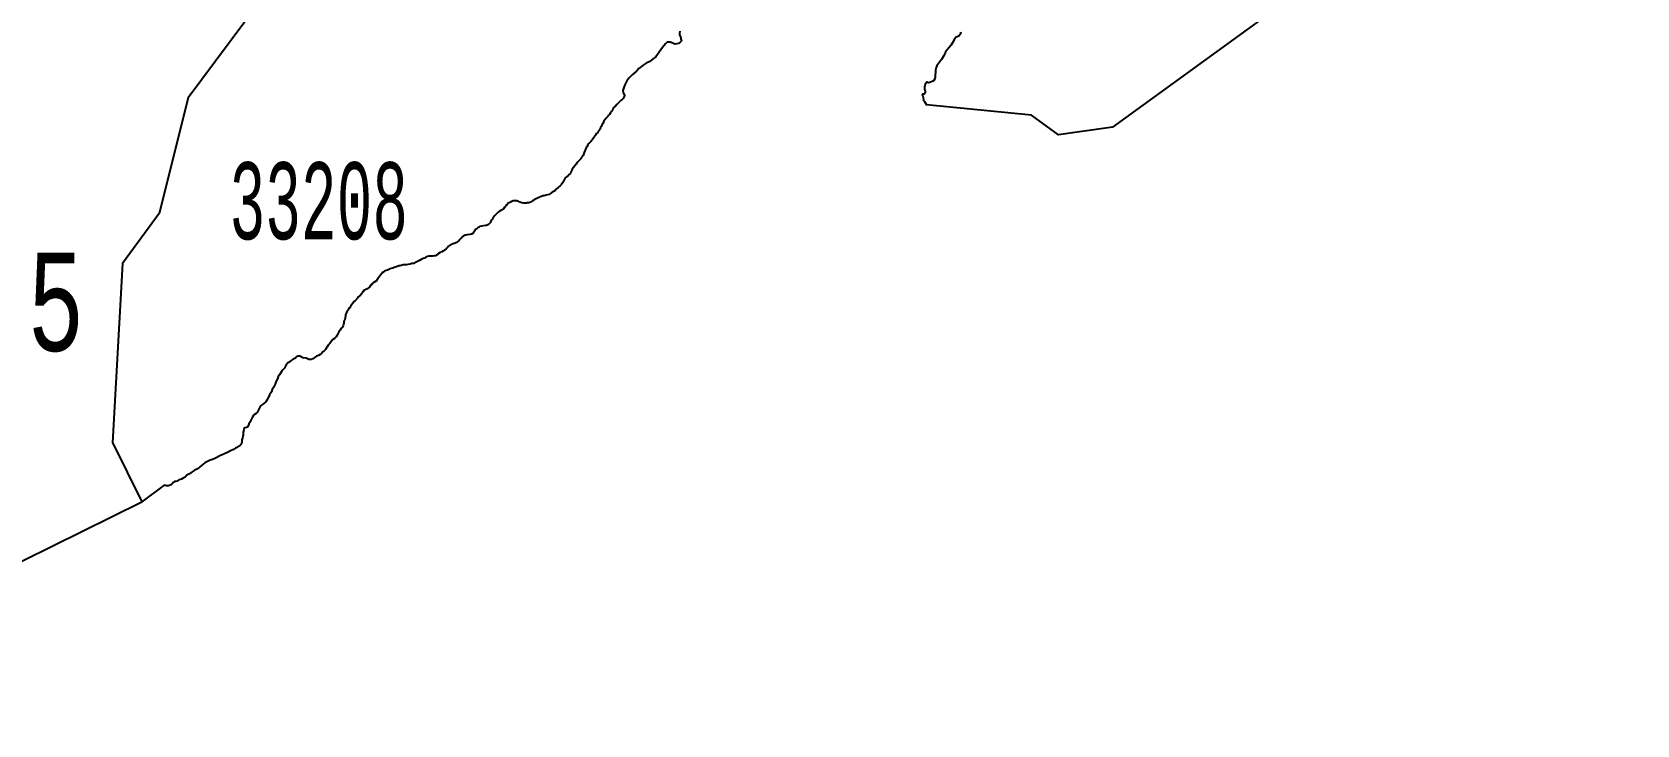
# Model space of a CAD drawing. Header units: millimetres. Extents: x 9851 to 10267, y 23387 to 23778.
# Drawn here: x 10202.42 to 10207.8, y 23592.67 to 23594.99 of the extents above; entities that cross this region are included whole.
import ezdxf
from ezdxf.enums import TextEntityAlignment as Align

# ---------------------------------------------------------------- set-up
doc = ezdxf.new("R2010")
doc.units = ezdxf.units.MM
doc.styles.add('MONOTXT', font='MONOTXT', dxfattribs={"height": 0.2})

msp = doc.modelspace()

# ---------------------------------------------------------------- linework, layer by layer
at = {"color": 7, "linetype": 'Continuous'}
for points in [[(10207.7996, 23595.8372), (10207.3077, 23595.3048), (10206.7988, 23595.2241), (10206.0432, 23594.6756), (10205.8615, 23594.6492), (10205.771, 23594.7152), (10205.4195, 23594.7503)], [(10203.2243, 23595.1469), (10202.9463, 23594.7733), (10202.8482, 23594.3859), (10202.7257, 23594.2194), (10202.6918, 23593.6195), (10202.7904, 23593.4214)], [(10204.593, 23594.997), (10204.5919, 23594.9889), (10204.5919, 23594.9844), (10204.5941, 23594.9801), (10204.5964, 23594.974), (10204.5969, 23594.9711), (10204.5982, 23594.9638), (10204.5945, 23594.9599), (10204.5881, 23594.9548), (10204.5761, 23594.9535), (10204.5692, 23594.9565), (10204.5605, 23594.9593), (10204.5504, 23594.9599), (10204.5446, 23594.9538), (10204.5347, 23594.9414), (10204.5241, 23594.9265), (10204.513, 23594.9103), (10204.5006, 23594.9015), (10204.4923, 23594.895), (10204.4801, 23594.8892), (10204.4697, 23594.8829), (10204.4554, 23594.8711), (10204.4478, 23594.8632), (10204.4328, 23594.8507), (10204.4236, 23594.8405), (10204.416, 23594.8299), (10204.4093, 23594.8175), (10204.4058, 23594.8077), (10204.4019, 23594.7977), (10204.4032, 23594.7917)], [(10205.5335, 23594.9941), (10205.5349, 23594.9885), (10205.5282, 23594.9803), (10205.5193, 23594.9771), (10205.5126, 23594.9686), (10205.5096, 23594.9634), (10205.5012, 23594.9492), (10205.4939, 23594.9406), (10205.4833, 23594.9271), (10205.4816, 23594.9228), (10205.4763, 23594.9131), (10205.4696, 23594.9016), (10205.4627, 23594.8933), (10205.456, 23594.8843), (10205.4546, 23594.8802), (10205.4514, 23594.8748), (10205.45, 23594.8656), (10205.4483, 23594.8421), (10205.4472, 23594.8374), (10205.4439, 23594.831), (10205.4409, 23594.8288), (10205.431, 23594.8248), (10205.4251, 23594.8234), (10205.4219, 23594.827), (10205.4149, 23594.8194), (10205.4126, 23594.809), (10205.4131, 23594.8013), (10205.4149, 23594.797)], [(10204.4032, 23594.7917), (10204.4073, 23594.7812), (10204.4071, 23594.7796), (10204.406, 23594.7777), (10204.4046, 23594.773), (10204.403, 23594.7714), (10204.4, 23594.7684), (10204.3968, 23594.7657), (10204.3936, 23594.7627), (10204.3894, 23594.759), (10204.3867, 23594.7556), (10204.3835, 23594.7528), (10204.3821, 23594.7513), (10204.3775, 23594.746), (10204.3748, 23594.7432), (10204.3734, 23594.7419), (10204.3701, 23594.7389), (10204.3681, 23594.7336), (10204.3651, 23594.7296), (10204.3638, 23594.7278), (10204.3606, 23594.7236), (10204.3574, 23594.7173), (10204.3546, 23594.7143), (10204.3512, 23594.7099), (10204.3487, 23594.7072), (10204.3455, 23594.704), (10204.3423, 23594.6994), (10204.3388, 23594.6962), (10204.3358, 23594.6892), (10204.3345, 23594.6876), (10204.3317, 23594.6823), (10204.3304, 23594.6789), (10204.3276, 23594.6736), (10204.3261, 23594.6691), (10204.3224, 23594.6643), (10204.3194, 23594.6609), (10204.3173, 23594.6564), (10204.3141, 23594.6543), (10204.3107, 23594.649), (10204.3093, 23594.6477), (10204.3066, 23594.6449), (10204.3052, 23594.6408), (10204.3006, 23594.6344), (10204.2974, 23594.6315), (10204.2949, 23594.6276), (10204.2896, 23594.6221), (10204.2864, 23594.6193), (10204.2846, 23594.6154), (10204.2814, 23594.6097), (10204.2796, 23594.6061), (10204.2768, 23594.6016), (10204.2752, 23594.5952), (10204.2736, 23594.5938), (10204.2696, 23594.5806), (10204.2682, 23594.5792), (10204.2631, 23594.5728), (10204.2616, 23594.569), (10204.2563, 23594.5638), (10204.2489, 23594.5571), (10204.2457, 23594.5516), (10204.2407, 23594.5455), (10204.2324, 23594.535), (10204.2308, 23594.5317), (10204.2279, 23594.5245), (10204.2263, 23594.5204), (10204.222, 23594.517), (10204.2187, 23594.5126), (10204.2162, 23594.5105), (10204.2123, 23594.5078), (10204.2088, 23594.5053), (10204.2061, 23594.5014), (10204.2027, 23594.4921), (10204.2013, 23594.49), (10204.196, 23594.4825), (10204.1917, 23594.4792), (10204.1882, 23594.4754), (10204.1843, 23594.4717), (10204.1798, 23594.4683), (10204.1768, 23594.4642), (10204.1752, 23594.463), (10204.1701, 23594.4598), (10204.1655, 23594.4579), (10204.1595, 23594.4527), (10204.1563, 23594.4513), (10204.1547, 23594.45), (10204.1498, 23594.4482), (10204.1457, 23594.4471), (10204.1415, 23594.447), (10204.1369, 23594.4458), (10204.1336, 23594.4455), (10204.1291, 23594.443), (10204.1244, 23594.4416), (10204.121, 23594.4398), (10204.1141, 23594.437), (10204.1064, 23594.4328), (10204.1021, 23594.4301), (10204.0993, 23594.4285), (10204.0924, 23594.4237), (10204.0876, 23594.4223), (10204.0848, 23594.4223), (10204.0821, 23594.422), (10204.0788, 23594.4208), (10204.0735, 23594.4208), (10204.0709, 23594.4206), (10204.0693, 23594.4206), (10204.0635, 23594.4222), (10204.0598, 23594.423), (10204.0547, 23594.4257), (10204.051, 23594.427), (10204.0494, 23594.4275), (10204.0464, 23594.4284), (10204.045, 23594.4284), (10204.0418, 23594.4288), (10204.0381, 23594.4288), (10204.0339, 23594.4286), (10204.0325, 23594.4274), (10204.029, 23594.426), (10204.0238, 23594.4233), (10204.0178, 23594.4205), (10204.016, 23594.4178), (10204.0132, 23594.4146), (10204.0104, 23594.4127), (10204.0088, 23594.4091), (10204.0049, 23594.4064), (10204.0017, 23594.4013), (10203.998, 23594.3983), (10203.993, 23594.3958), (10203.9879, 23594.3926), (10203.9847, 23594.3912), (10203.9817, 23594.3884), (10203.9764, 23594.383), (10203.9739, 23594.3803)], [(10205.4149, 23594.797), (10205.4146, 23594.7905), (10205.4116, 23594.7859), (10205.4059, 23594.786), (10205.4049, 23594.7829), (10205.407, 23594.7801), (10205.4093, 23594.767), (10205.4095, 23594.7643), (10205.4131, 23594.7607), (10205.4195, 23594.7503)], [(10203.9739, 23594.3803), (10203.9725, 23594.3779), (10203.97, 23594.3752), (10203.967, 23594.3711), (10203.964, 23594.3665), (10203.9624, 23594.3634), (10203.959, 23594.3588), (10203.9588, 23594.3556), (10203.9545, 23594.3521), (10203.9515, 23594.349), (10203.9452, 23594.3464), (10203.9415, 23594.3464), (10203.9286, 23594.3436), (10203.9235, 23594.3422), (10203.9203, 23594.3406), (10203.9175, 23594.3394), (10203.913, 23594.3349), (10203.9079, 23594.3328), (10203.9065, 23594.3294), (10203.9049, 23594.3267), (10203.9013, 23594.3226), (10203.9001, 23594.3205), (10203.895, 23594.3173), (10203.889, 23594.3159), (10203.8826, 23594.3147), (10203.8789, 23594.3147), (10203.8754, 23594.3133), (10203.8736, 23594.3133), (10203.8692, 23594.3117), (10203.8676, 23594.3104), (10203.8613, 23594.3062), (10203.86, 23594.3041), (10203.8604, 23594.3039), (10203.8558, 23594.2991), (10203.8533, 23594.2961), (10203.8503, 23594.2932), (10203.846, 23594.2895), (10203.8367, 23594.2853), (10203.8298, 23594.284), (10203.8225, 23594.2794), (10203.8213, 23594.2791), (10203.8176, 23594.2766), (10203.8158, 23594.2734), (10203.8121, 23594.2707), (10203.8087, 23594.2652), (10203.8043, 23594.2633), (10203.8015, 23594.2615), (10203.7956, 23594.2574), (10203.7896, 23594.2557), (10203.784, 23594.2523), (10203.7817, 23594.2494), (10203.7781, 23594.2469), (10203.7744, 23594.244), (10203.7707, 23594.244), (10203.7651, 23594.2438), (10203.7593, 23594.2438), (10203.7522, 23594.2437), (10203.7471, 23594.2423), (10203.742, 23594.2399), (10203.7372, 23594.237), (10203.7333, 23594.2357), (10203.7266, 23594.2318), (10203.7213, 23594.2294), (10203.7181, 23594.2274), (10203.7144, 23594.2258), (10203.71, 23594.2228), (10203.7019, 23594.2185), (10203.695, 23594.2184), (10203.6893, 23594.2168), (10203.6816, 23594.2154), (10203.677, 23594.2142), (10203.6715, 23594.2139), (10203.6659, 23594.2139), (10203.659, 23594.2121), (10203.6551, 23594.2109), (10203.6516, 23594.2106), (10203.6438, 23594.2076), (10203.6359, 23594.206), (10203.6313, 23594.203), (10203.6255, 23594.2016), (10203.6205, 23594.2), (10203.6133, 23594.197), (10203.6087, 23594.1957), (10203.6041, 23594.1928), (10203.6018, 23594.1913), (10203.5958, 23594.1871), (10203.5908, 23594.1814), (10203.5853, 23594.1746), (10203.5839, 23594.1714), (10203.5807, 23594.1678), (10203.5793, 23594.1661)], [(10203.5793, 23594.1661), (10203.577, 23594.1604), (10203.5655, 23594.154), (10203.5627, 23594.1524), (10203.5611, 23594.1486), (10203.5558, 23594.1451), (10203.5559, 23594.144), (10203.554, 23594.1413), (10203.5499, 23594.1371), (10203.5485, 23594.1348), (10203.5446, 23594.1327), (10203.5412, 23594.1316), (10203.5363, 23594.1297), (10203.5338, 23594.1281), (10203.5306, 23594.1233), (10203.5292, 23594.1213), (10203.5265, 23594.1175), (10203.5237, 23594.1129), (10203.5145, 23594.106), (10203.5117, 23594.1021), (10203.5028, 23594.0918), (10203.4993, 23594.0905), (10203.498, 23594.0864), (10203.4938, 23594.0813), (10203.4893, 23594.0754), (10203.487, 23594.0708), (10203.4856, 23594.0708), (10203.4804, 23594.0631), (10203.479, 23594.0601), (10203.4764, 23594.0549), (10203.4733, 23594.0471), (10203.4733, 23594.0431), (10203.4704, 23594.0303), (10203.4688, 23594.0282), (10203.4676, 23594.0244), (10203.4677, 23594.0193), (10203.4666, 23594.0153), (10203.465, 23594.0108), (10203.4625, 23594.0057), (10203.4574, 23594.0007), (10203.4547, 23593.9955), (10203.45, 23593.9898), (10203.4449, 23593.9784), (10203.4412, 23593.9738), (10203.4359, 23593.9683), (10203.4308, 23593.9649), (10203.4294, 23593.9633), (10203.4235, 23593.956), (10203.4189, 23593.95), (10203.4143, 23593.9457), (10203.4116, 23593.9404), (10203.4089, 23593.9366), (10203.4054, 23593.9304), (10203.4026, 23593.9272), (10203.3973, 23593.9231), (10203.3927, 23593.9181), (10203.3914, 23593.9167), (10203.3877, 23593.9139), (10203.3821, 23593.9112), (10203.3757, 23593.9084), (10203.3681, 23593.9034), (10203.363, 23593.8997), (10203.358, 23593.8979), (10203.3543, 23593.8979), (10203.3513, 23593.8976), (10203.3499, 23593.8978), (10203.3406, 23593.9018), (10203.3304, 23593.9032), (10203.3204, 23593.9091), (10203.3142, 23593.909), (10203.3087, 23593.906), (10203.3057, 23593.9021), (10203.2972, 23593.8991), (10203.2907, 23593.8938), (10203.2822, 23593.8879), (10203.281, 23593.8879), (10203.2764, 23593.882), (10203.2714, 23593.8751), (10203.268, 23593.8687), (10203.2604, 23593.861), (10203.2577, 23593.8555), (10203.2521, 23593.8463), (10203.2476, 23593.8402), (10203.2446, 23593.8322), (10203.2396, 23593.8231), (10203.2367, 23593.8154), (10203.2321, 23593.804), (10203.2275, 23593.7974), (10203.2246, 23593.7887), (10203.2179, 23593.7796), (10203.2152, 23593.7712), (10203.2093, 23593.7609), (10203.2061, 23593.7554), (10203.1953, 23593.7463), (10203.1876, 23593.7419), (10203.1831, 23593.7331), (10203.1771, 23593.7203), (10203.1737, 23593.7167), (10203.1652, 23593.7107), (10203.1601, 23593.7038), (10203.1586, 23593.6986), (10203.1565, 23593.6954), (10203.1556, 23593.6942), (10203.1526, 23593.687), (10203.149, 23593.6824), (10203.149, 23593.681), (10203.1441, 23593.6714), (10203.1329, 23593.6671), (10203.1318, 23593.6623), (10203.1304, 23593.6546), (10203.1305, 23593.645), (10203.1291, 23593.6414), (10203.1273, 23593.6336), (10203.1259, 23593.6289), (10203.126, 23593.6228), (10203.126, 23593.6212), (10203.1246, 23593.6173), (10203.1219, 23593.6132), (10203.1205, 23593.6111), (10203.1127, 23593.6054), (10203.1085, 23593.6027), (10203.1039, 23593.6011), (10203.098, 23593.5967), (10203.0874, 23593.5919), (10203.0775, 23593.5859), (10203.0521, 23593.5755), (10203.0417, 23593.5695), (10203.0346, 23593.5661), (10203.0274, 23593.5631), (10203.0196, 23593.5601), (10203.0085, 23593.5544), (10203.0011, 23593.5514), (10202.9901, 23593.5429), (10202.9823, 23593.536), (10202.9744, 23593.5306), (10202.9661, 23593.5264), (10202.959, 23593.5212), (10202.95, 23593.5147), (10202.9417, 23593.5101), (10202.9353, 23593.504), (10202.9288, 23593.5005), (10202.9231, 23593.4974), (10202.9145, 23593.4948), (10202.9094, 23593.4907), (10202.9041, 23593.4893), (10202.9002, 23593.489), (10202.8956, 23593.4854), (10202.892, 23593.4811), (10202.8889, 23593.4778), (10202.8857, 23593.4764), (10202.8804, 23593.4751), (10202.8749, 23593.475), (10202.8732, 23593.475), (10202.8651, 23593.4765), (10202.7904, 23593.4214)], [(10201.5355, 23592.6743), (10201.6574, 23592.6768), (10202.0724, 23592.9424), (10202.2924, 23593.176), (10202.7904, 23593.4214)]]:
    msp.add_lwpolyline(points, dxfattribs=at)

# ---------------------------------------------------------------- texts
at = {"color": 7, "linetype": 'Continuous', "style": 'MONOTXT'}
for s, height, rotation, width, p in [('33208', 0.25785, 0, 0.535712, (10203.3834, 23594.4289)), ('17805', 0.32839, 359.9923, 0.666763, (10202.1234, 23594.0906))]:
    msp.add_text(s, height=height, rotation=rotation, dxfattribs=dict(at, width=width)).set_placement(p, align=Align.MIDDLE)

doc.saveas('drawing.dxf')
